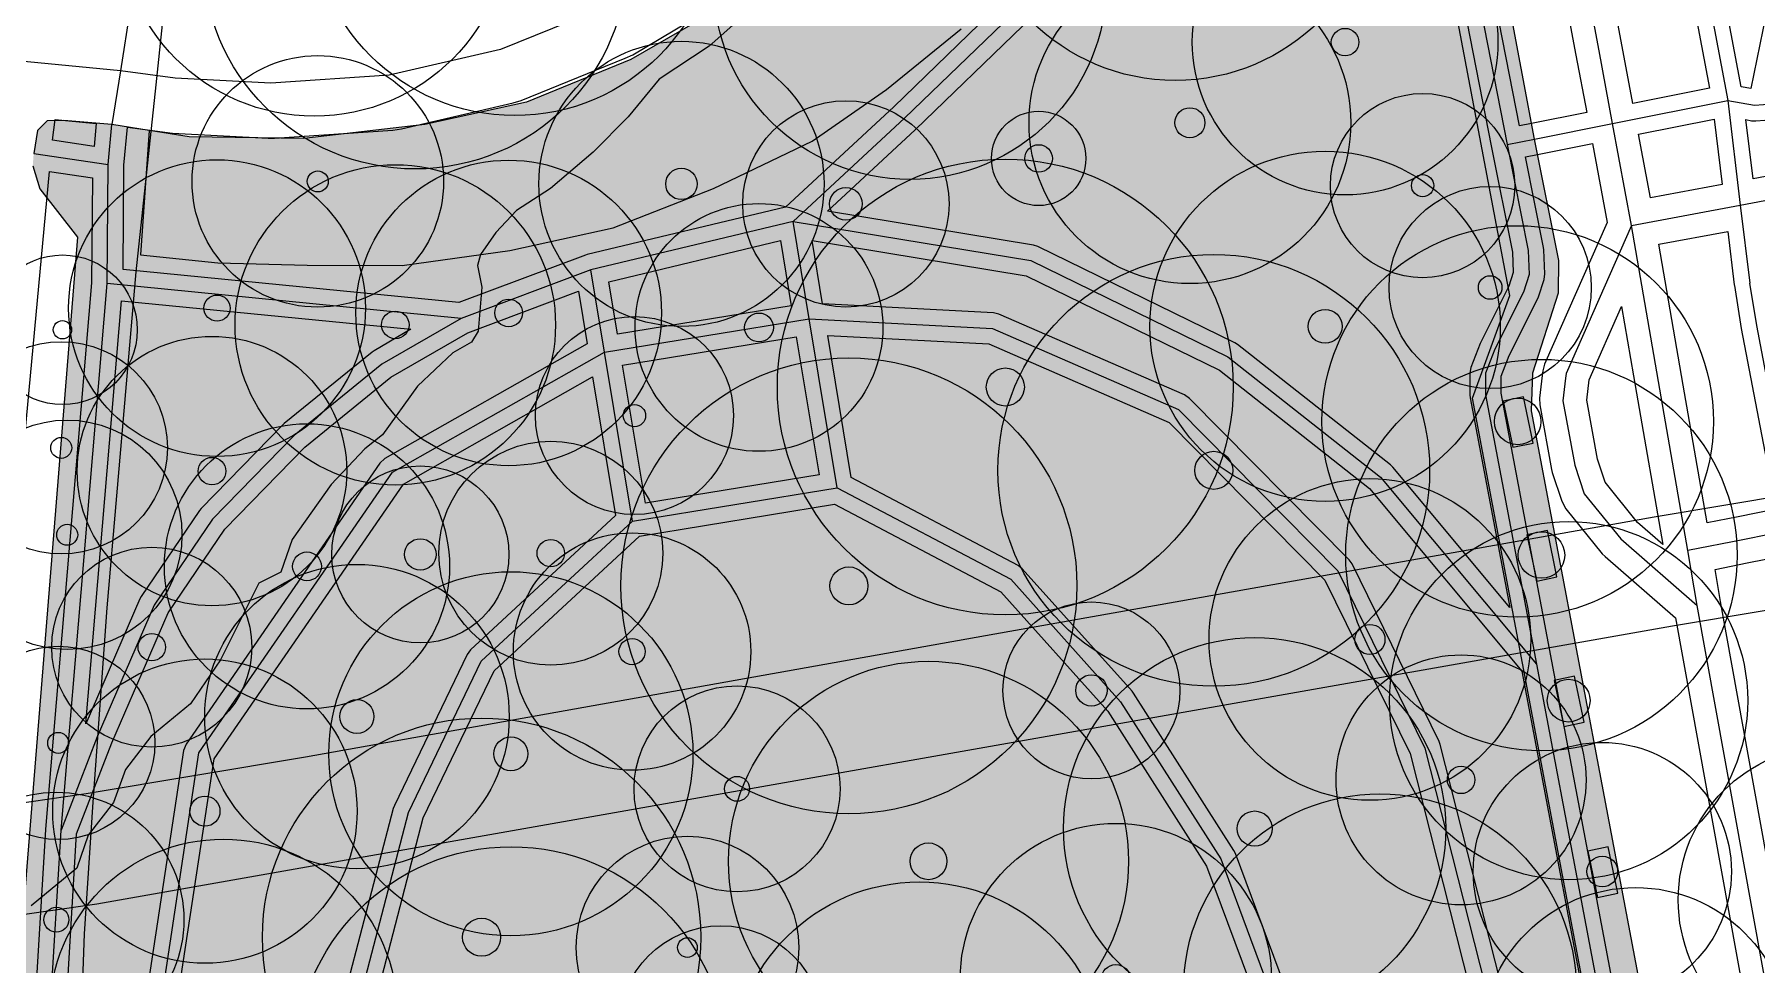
# Model space of a CAD drawing. Header units: metres. Extents: x -8 to 1190, y -11 to 1223.
# Drawn here: x 482.4 to 592, y 612.6 to 671.7 of the extents above; entities that cross this region are included whole.
import ezdxf

# ---------------------------------------------------------------- set-up
doc = ezdxf.new("R2010")
doc.units = ezdxf.units.M
doc.header["$MEASUREMENT"] = 0
for name, color, linetype, lineweight, true_color in [('TPX_CADASTRES', 7, 'CONTINUOUS', 0, 0x646464), ('TPX_CONTOUR_LINES_5M', 7, 'CONTINUOUS', 0, 0x969696), ('TPX_RAILWAYS_AXES', 7, 'CONTINUOUS', 0, 0x464646), ('TPX_ROADS_AXES', 7, 'CONTINUOUS', 0, 0x323232), ('TPX_ROADS_CONTOURS', 7, 'CONTINUOUS', 0, 0x646464), ('TPX_VEGETATION_GREEN_SPACES', 7, 'CONTINUOUS', 0, 0x58ba48), ('TPX_VEGETATION_GREEN_SPACES_HATCH', 7, 'CONTINUOUS', 0, 0x58ba48), ('TPX_VEGETATION_TREES_INDIVIDUAL', 7, 'CONTINUOUS', 0, 0x136734)]:
    doc.layers.add(name, color=color, linetype=linetype, lineweight=lineweight, true_color=true_color)

# ---------------------------------------------------------------- blocks, each defined once
blk = doc.blocks.new('TREETR009_CR099')
at = {"layer": 'TPX_VEGETATION_TREES_INDIVIDUAL'}
for radius in [9.9, 0.917]:
    blk.add_circle((0, 0, 0.04), radius, dxfattribs=at)
blk = doc.blocks.new('TREETR015_CR125')
at = {"layer": 'TPX_VEGETATION_TREES_INDIVIDUAL'}
for radius in [12.45, 1.48]:
    blk.add_circle((0, 0, 0.04), radius, dxfattribs=at)
blk = doc.blocks.new('TREETR005_CR065')
at = {"layer": 'TPX_VEGETATION_TREES_INDIVIDUAL'}
for radius in [6.5, 0.542]:
    blk.add_circle((0, 0, 0.04), radius, dxfattribs=at)
blk = doc.blocks.new('TREETR011_CR130')
at = {"layer": 'TPX_VEGETATION_TREES_INDIVIDUAL'}
for radius in [13, 1.08]:
    blk.add_circle((0, 0, 0.04), radius, dxfattribs=at)
blk = doc.blocks.new('TREETR007_CR073')
at = {"layer": 'TPX_VEGETATION_TREES_INDIVIDUAL'}
for radius in [7.3, 0.667]:
    blk.add_circle((0, 0, 0.04), radius, dxfattribs=at)
blk = doc.blocks.new('TREETR008_CR081')
at = {"layer": 'TPX_VEGETATION_TREES_INDIVIDUAL'}
for radius in [8.11, 0.792]:
    blk.add_circle((0, 0, 0.04), radius, dxfattribs=at)
blk = doc.blocks.new('TREETR010_CR082')
at = {"layer": 'TPX_VEGETATION_TREES_INDIVIDUAL'}
for radius in [8.21, 0.978]:
    blk.add_circle((0, 0, 0.04), radius, dxfattribs=at)
blk = doc.blocks.new('TREETR008_CR066')
at = {"layer": 'TPX_VEGETATION_TREES_INDIVIDUAL'}
for radius in [6.55, 0.792]:
    blk.add_circle((0, 0, 0.04), radius, dxfattribs=at)
blk = doc.blocks.new('TREETR009_CR064')
at = {"layer": 'TPX_VEGETATION_TREES_INDIVIDUAL'}
for radius in [6.36, 0.875]:
    blk.add_circle((0, 0, 0.04), radius, dxfattribs=at)
blk = doc.blocks.new('TREETR008_CR094')
at = {"layer": 'TPX_VEGETATION_TREES_INDIVIDUAL'}
for radius in [9.44, 0.833]:
    blk.add_circle((0, 0, 0.04), radius, dxfattribs=at)
blk = doc.blocks.new('TREETR011_CR116')
at = {"layer": 'TPX_VEGETATION_TREES_INDIVIDUAL'}
for radius in [11.58, 1.08]:
    blk.add_circle((0, 0, 0.04), radius, dxfattribs=at)
blk = doc.blocks.new('TREETR010_CR102')
at = {"layer": 'TPX_VEGETATION_TREES_INDIVIDUAL'}
for radius in [10.23, 0.958]:
    blk.add_circle((0, 0, 0.04), radius, dxfattribs=at)
blk = doc.blocks.new('TREETR010_CR097')
at = {"layer": 'TPX_VEGETATION_TREES_INDIVIDUAL'}
for radius in [9.68, 0.958]:
    blk.add_circle((0, 0, 0.04), radius, dxfattribs=at)
blk = doc.blocks.new('TREETR012_CR139')
at = {"layer": 'TPX_VEGETATION_TREES_INDIVIDUAL'}
for radius in [13.94, 1.21]:
    blk.add_circle((0, 0, 0.04), radius, dxfattribs=at)
blk = doc.blocks.new('TREETR006_CR071')
at = {"layer": 'TPX_VEGETATION_TREES_INDIVIDUAL'}
for radius in [7.08, 0.625]:
    blk.add_circle((0, 0, 0.04), radius, dxfattribs=at)
blk = doc.blocks.new('TREETR008_CR076')
at = {"layer": 'TPX_VEGETATION_TREES_INDIVIDUAL'}
for radius in [7.55, 0.833]:
    blk.add_circle((0, 0, 0.04), radius, dxfattribs=at)
blk = doc.blocks.new('TREETR014_CR114')
at = {"layer": 'TPX_VEGETATION_TREES_INDIVIDUAL'}
for radius in [11.39, 1.36]:
    blk.add_circle((0, 0, 0.04), radius, dxfattribs=at)
blk = doc.blocks.new('TREETR010_CR111')
at = {"layer": 'TPX_VEGETATION_TREES_INDIVIDUAL'}
for radius in [11.05, 1.04]:
    blk.add_circle((0, 0, 0.04), radius, dxfattribs=at)
blk = doc.blocks.new('TREETR015_CR130')
at = {"layer": 'TPX_VEGETATION_TREES_INDIVIDUAL'}
for radius in [12.98, 1.55]:
    blk.add_circle((0, 0, 0.04), radius, dxfattribs=at)
blk = doc.blocks.new('TREETR009_CR071')
at = {"layer": 'TPX_VEGETATION_TREES_INDIVIDUAL'}
for radius in [7.12, 0.875]:
    blk.add_circle((0, 0, 0.04), radius, dxfattribs=at)
blk = doc.blocks.new('TREETR006_CR048')
at = {"layer": 'TPX_VEGETATION_TREES_INDIVIDUAL'}
for radius in [4.76, 0.583]:
    blk.add_circle((0, 0, 0.04), radius, dxfattribs=at)
blk = doc.blocks.new('TREETR012_CR145')
at = {"layer": 'TPX_VEGETATION_TREES_INDIVIDUAL'}
for radius in [14.5, 1.21]:
    blk.add_circle((0, 0, 0.04), radius, dxfattribs=at)
blk = doc.blocks.new('TREETR007_CR059')
at = {"layer": 'TPX_VEGETATION_TREES_INDIVIDUAL'}
for radius in [5.86, 0.708]:
    blk.add_circle((0, 0, 0.04), radius, dxfattribs=at)
blk = doc.blocks.new('TREETR009_CR097')
at = {"layer": 'TPX_VEGETATION_TREES_INDIVIDUAL'}
for radius in [9.72, 0.875]:
    blk.add_circle((0, 0, 0.04), radius, dxfattribs=at)
blk = doc.blocks.new('TREETR008_CR064')
at = {"layer": 'TPX_VEGETATION_TREES_INDIVIDUAL'}
for radius in [6.43, 0.75]:
    blk.add_circle((0, 0, 0.04), radius, dxfattribs=at)
blk = doc.blocks.new('TREETR012_CR127')
at = {"layer": 'TPX_VEGETATION_TREES_INDIVIDUAL'}
for radius in [12.72, 1.17]:
    blk.add_circle((0, 0, 0.04), radius, dxfattribs=at)
blk = doc.blocks.new('TREETR010_CR056')
at = {"layer": 'TPX_VEGETATION_TREES_INDIVIDUAL'}
for radius in [5.63, 1]:
    blk.add_circle((0, 0, 0.04), radius, dxfattribs=at)
blk = doc.blocks.new('TREETR010_CR066')
at = {"layer": 'TPX_VEGETATION_TREES_INDIVIDUAL'}
for radius in [6.56, 1.04]:
    blk.add_circle((0, 0, 0.04), radius, dxfattribs=at)
blk = doc.blocks.new('TREETR007_CR080')
at = {"layer": 'TPX_VEGETATION_TREES_INDIVIDUAL'}
for radius in [8, 0.667]:
    blk.add_circle((0, 0, 0.04), radius, dxfattribs=at)
blk = doc.blocks.new('TREETR009_CR079')
at = {"layer": 'TPX_VEGETATION_TREES_INDIVIDUAL'}
for radius in [7.88, 0.917]:
    blk.add_circle((0, 0, 0.04), radius, dxfattribs=at)
blk = doc.blocks.new('TREETR007_CR063')
at = {"layer": 'TPX_VEGETATION_TREES_INDIVIDUAL'}
for radius in [6.3, 0.708]:
    blk.add_circle((0, 0, 0.04), radius, dxfattribs=at)
blk = doc.blocks.new('TREETR012_CR098')
at = {"layer": 'TPX_VEGETATION_TREES_INDIVIDUAL'}
for radius in [9.8, 1.17]:
    blk.add_circle((0, 0, 0.04), radius, dxfattribs=at)
blk = doc.blocks.new('TREETR012_CR137')
at = {"layer": 'TPX_VEGETATION_TREES_INDIVIDUAL'}
for radius in [13.73, 1.21]:
    blk.add_circle((0, 0, 0.04), radius, dxfattribs=at)
blk = doc.blocks.new('TREETR010_CR091')
at = {"layer": 'TPX_VEGETATION_TREES_INDIVIDUAL'}
for radius in [9.07, 1]:
    blk.add_circle((0, 0, 0.04), radius, dxfattribs=at)
blk = doc.blocks.new('TREETR011_CR111')
at = {"layer": 'TPX_VEGETATION_TREES_INDIVIDUAL'}
for radius in [11.14, 1.08]:
    blk.add_circle((0, 0, 0.04), radius, dxfattribs=at)
blk = doc.blocks.new('TREETR009_CR080')
at = {"layer": 'TPX_VEGETATION_TREES_INDIVIDUAL'}
for radius in [7.95, 0.875]:
    blk.add_circle((0, 0, 0.04), radius, dxfattribs=at)
blk = doc.blocks.new('TREETR010_CR125')
at = {"layer": 'TPX_VEGETATION_TREES_INDIVIDUAL'}
for radius in [12.5, 1.04]:
    blk.add_circle((0, 0, 0.04), radius, dxfattribs=at)
blk = doc.blocks.new('TREETR016_CR135')
at = {"layer": 'TPX_VEGETATION_TREES_INDIVIDUAL'}
for radius in [13.51, 1.61]:
    blk.add_circle((0, 0, 0.04), radius, dxfattribs=at)
blk = doc.blocks.new('TREETR009_CR030')
at = {"layer": 'TPX_VEGETATION_TREES_INDIVIDUAL'}
for radius in [3, 0.875]:
    blk.add_circle((0, 0, 0.04), radius, dxfattribs=at)
blk = doc.blocks.new('TREETR007_CR062')
at = {"layer": 'TPX_VEGETATION_TREES_INDIVIDUAL'}
for radius in [6.15, 0.667]:
    blk.add_circle((0, 0, 0.04), radius, dxfattribs=at)
blk = doc.blocks.new('TREETR011_CR097')
at = {"layer": 'TPX_VEGETATION_TREES_INDIVIDUAL'}
for radius in [9.68, 1.08]:
    blk.add_circle((0, 0, 0.04), radius, dxfattribs=at)
blk = doc.blocks.new('TREETR009_CR086')
at = {"layer": 'TPX_VEGETATION_TREES_INDIVIDUAL'}
for radius in [8.57, 0.875]:
    blk.add_circle((0, 0, 0.04), radius, dxfattribs=at)
blk = doc.blocks.new('TREETR007_CR068')
at = {"layer": 'TPX_VEGETATION_TREES_INDIVIDUAL'}
for radius in [6.75, 0.667]:
    blk.add_circle((0, 0, 0.04), radius, dxfattribs=at)
blk = doc.blocks.new('TREETR011_CR122')
at = {"layer": 'TPX_VEGETATION_TREES_INDIVIDUAL'}
for radius in [12.15, 1.12]:
    blk.add_circle((0, 0, 0.04), radius, dxfattribs=at)
blk = doc.blocks.new('TREETR009_CR091')
at = {"layer": 'TPX_VEGETATION_TREES_INDIVIDUAL'}
for radius in [9.07, 0.917]:
    blk.add_circle((0, 0, 0.04), radius, dxfattribs=at)
blk = doc.blocks.new('TREETR010_CR119')
at = {"layer": 'TPX_VEGETATION_TREES_INDIVIDUAL'}
for radius in [11.93, 1.04]:
    blk.add_circle((0, 0, 0.04), radius, dxfattribs=at)
blk = doc.blocks.new('TREETR009_CR102')
at = {"layer": 'TPX_VEGETATION_TREES_INDIVIDUAL'}
for radius in [10.19, 0.875]:
    blk.add_circle((0, 0, 0.04), radius, dxfattribs=at)

msp = doc.modelspace()

# ---------------------------------------------------------------- hatches: boundary and pattern name
at = {"layer": 'TPX_VEGETATION_GREEN_SPACES_HATCH'}
for points in [[(485.17, 658.84), (480.98, 606.95), (485.17, 598.36), (487.72, 560.65), (493.86, 524.32), (498.04, 499.55), (528.2, 368.53), (531.2, 359.16), (533.69, 352.08), (538.49, 339.66), (542.12, 330.65), (546.85, 319.78), (550.39, 311.66), (553.18, 305.84), (553.53, 304.53), (553.62, 302.01), (553.86, 300.57), (556.09, 296.51), (556.98, 295.06), (558.35, 293.79), (560.24, 292.98), (561.84, 292.86), (563.77, 293.23), (629.44, 305.32), (630.79, 305.1), (633.02, 304.29), (634.16, 304.2), (637.28, 304.84), (641.85, 305.76), (641.28, 308.94), (640.79, 311.71), (640.14, 315.32), (638.41, 325.71), (627.56, 383.88), (627.18, 385.87), (577.65, 647.8), (577.74, 650.22), (579.37, 655.3), (579.39, 657.35), (577.83, 665.08), (569.48, 709.59), (560.89, 753.36), (558.08, 754.88), (556.95, 755.5), (556.36, 755.81), (540.32, 763.57), (542.61, 759.35), (546.75, 750.96), (549.63, 742.69), (551.15, 735.13), (551.95, 725.3), (551.37, 716.46), (550.27, 708.82), (548.19, 701.59), (545.58, 694.73), (541.15, 686.8), (534.65, 679.93), (527.54, 674.31), (520.37, 670.14), (513.72, 667.44), (507.25, 666.01), (499.57, 665.12), (492.26, 665.23), (489.73, 665.63), (487.35, 666), (484.3, 666.26), (483.24, 666.25), (482.62, 665.63), (482.38, 664.17), (482.32, 663.39), (482.78, 661.92), (485.17, 658.84)], [(489.73, 665.63), (489.18, 657.71), (494.09, 657.22), (499.77, 657.06), (505.81, 657.05), (512.67, 657.99), (519.23, 659.43), (525.61, 661.93), (531.89, 664.94), (536.63, 668.24), (541.38, 672.09), (546.24, 677.12), (550.66, 682.58), (553.94, 687.85), (557.16, 693.89), (559.58, 699.61), (561.29, 705.65), (562.86, 712.15), (563.33, 718.87), (563.35, 723.35), (556.95, 755.5), (556.36, 755.81), (540.32, 763.57), (542.61, 759.35), (546.75, 750.96), (549.63, 742.69), (551.15, 735.13), (551.95, 725.3), (551.37, 716.46), (550.27, 708.82), (548.19, 701.59), (545.58, 694.73), (541.15, 686.8), (534.65, 679.93), (527.54, 674.31), (520.37, 670.14), (513.72, 667.44), (507.25, 666.01), (499.57, 665.12), (492.26, 665.23), (489.73, 665.63)], [(577.14, 648.69), (575.85, 648.41), (576.46, 645.48), (577.75, 645.74), (577.14, 648.69)], [(578.66, 640.18), (577.36, 639.91), (577.98, 636.97), (579.26, 637.24), (578.66, 640.18)], [(580.38, 630.92), (579.09, 630.65), (579.7, 627.71), (580.99, 627.98), (580.38, 630.92)], [(582.53, 620.05), (581.23, 619.78), (581.85, 616.84), (583.13, 617.11), (582.53, 620.05)]]:
    msp.add_hatch(color=256, dxfattribs=at).paths.add_polyline_path(points)

# ---------------------------------------------------------------- linework, layer by layer
at = {"layer": 'TPX_CADASTRES', "elevation": 0.02}
for points in [[(636.09, 318.99), (573.89, 648.6), (576.26, 655.14), (566.01, 709.31), (564.22, 718.76), (552.2, 782.28)], [(506.05, 772.15), (504.92, 771.32), (503.78, 770.07), (502.81, 768.64), (501.99, 767.16), (501.45, 765.94), (500.89, 763.37), (497.34, 732.18), (496.17, 721.88), (494.68, 708.85), (493.29, 696.35), (491.64, 682.69), (490.15, 668.54), (488.88, 656.64), (487.04, 635.27), (486.14, 622.91), (485.6, 614.52), (485.03, 599.1)]]:
    msp.add_lwpolyline(points, dxfattribs=at)
at = {"layer": 'TPX_CONTOUR_LINES_5M', "elevation": 0.05}
msp.add_lwpolyline([(530.26, 675.38), (525.35, 670.99), (522.16, 668.9), (520.2, 666.5), (517.97, 664.25), (515.25, 661.93), (513.09, 660.54), (511.78, 659.14), (510.8, 657.75), (510.61, 657.05), (510.88, 655.66), (510.65, 652.87), (510.23, 652.17), (509.03, 651.48), (506.79, 649.36), (504.56, 646.27), (503.44, 645.38), (501.31, 643.11), (498.81, 639.62), (498.09, 637.53), (496.7, 636.83), (494.27, 631.95), (492.35, 629.16), (489.83, 627.07), (488.21, 624.98), (487.45, 622.89), (485.85, 620.8), (485.13, 618.71), (482.21, 616.3)], dxfattribs=at)
at = {"layer": 'TPX_RAILWAYS_AXES', "elevation": 0.03}
for points in [[(801.65, 602.4), (776.79, 621.19), (749.36, 635.86), (720.04, 646.06), (689.53, 651.53), (658.58, 652.14), (627.95, 647.88), (607.35, 644.7), (585.44, 641.04), (543.52, 633.59), (499.67, 625.76), (485.72, 623.44), (472.87, 621.57), (458.89, 619.74), (390.67, 613.53), (384.34, 613.12), (375.24, 612.66), (361.21, 612.54), (345.75, 613.28), (327.62, 614.48), (115.91, 640.81), (20.84, 652.81), (0, 656.19)], [(0, 650.09), (20.04, 646.84), (115.21, 634.82), (326.88, 607.72), (345, 606.29), (360.6, 605.54), (374.77, 605.64), (384.03, 606.1), (390.56, 606.48), (459.01, 612.7), (473.24, 614.54), (486.39, 616.43), (586.62, 634.12), (609.17, 637.9), (629.54, 641.04), (659.27, 645.27), (689.31, 644.81), (718.96, 639.66), (747.48, 629.94), (774.21, 615.9), (798.51, 597.87)]]:
    msp.add_lwpolyline(points, dxfattribs=at)
at = {"layer": 'TPX_ROADS_AXES', "elevation": 0.03}
for points in [[(584.01, 659.59), (582.81, 666.08), (581.95, 670.69), (573, 718.26), (566.95, 750.08), (565.68, 756.94), (560.58, 784.28), (560.08, 786.78), (558.76, 793.75)], [(552.13, 785.2), (554.69, 772.14), (558.08, 754.88), (565.81, 717.22), (576.09, 664.74), (577.43, 657.99), (577.49, 656.47), (577.14, 655.35), (575.32, 651.72), (574.72, 650.2), (574.72, 648.82), (577.97, 631.68), (588.76, 574.58), (596.02, 536.38), (610.82, 457.67)], [(512.61, 777.48), (509.56, 776.9), (506.6, 776.08), (504.13, 774.92), (501.93, 772.83), (500.07, 770.56), (498.91, 767.49), (498.48, 764.41), (492.44, 705.74), (491.53, 699.06), (490.91, 694.16), (488.78, 676.02), (488.52, 673.37), (487.89, 669.43), (487.35, 666)], [(579.55, 724.25), (580.36, 719.67), (581.35, 714.08), (590.13, 667.54)], [(565.81, 717.22), (564.9, 711.67), (562.74, 703.71), (560.53, 697.75), (557.62, 691.6), (554.32, 685.58), (550.1, 679.13), (544.61, 673), (537.77, 666.41), (530.68, 659.84), (517.82, 656.77), (509.56, 653.67), (504.53, 650.76), (498.95, 646.22), (493.76, 640.9), (490.05, 635.43), (486.42, 627.06), (484.12, 621.11)], [(545.44, 705.83), (543.43, 700.31), (541.02, 694.7), (537.67, 689.46), (533.97, 684.79), (529.54, 680.84), (524.83, 677.11), (518.69, 673.46), (512.08, 670.79), (504.99, 669.14), (497.47, 668.64), (491.38, 668.95), (487.89, 669.43), (480.67, 670.13)], [(590.13, 667.54), (591.83, 667.24), (592.41, 667.28), (594.08, 667.42), (617.97, 672.1), (619.43, 672.81), (620.52, 674.24)], [(584.01, 659.59), (590.93, 660.88), (638.46, 669.86), (643.93, 670.56), (649.02, 670.6), (653.01, 669.79), (657.52, 668.51), (661.71, 666.52), (664.88, 664.23), (667.71, 661.69), (670.23, 658.61), (671.91, 655.29), (673, 652.3), (674.08, 648.57), (679.12, 621.99), (697.87, 521.49), (698.84, 517.41), (699.98, 513.65), (701.28, 510.29), (702.73, 506.98), (705.6, 501.25), (710.37, 502.17)], [(576.09, 664.74), (577.83, 665.08), (582.81, 666.08), (590.13, 667.54)], [(590.13, 667.54), (590.93, 660.88), (591.54, 655.92)], [(487.06, 655.89), (487.12, 663.47), (487.35, 666)], [(482.38, 664.17), (487.12, 663.47)], [(533.48, 642.9), (531.7, 653.65), (530.68, 659.84)], [(530.68, 659.84), (545.81, 657.35), (558.33, 651.23), (568.05, 643.58), (577.97, 631.68)], [(584.01, 659.59), (579.85, 650.16), (579.82, 649.87), (579.65, 648.44)], [(588.19, 635.41), (587.6, 638.9), (585.81, 649.18), (584.01, 659.59)], [(520.46, 640.77), (518.68, 651.53), (517.82, 656.77)], [(482.97, 601.83), (484.12, 621.11), (487.06, 655.89)], [(509.56, 653.67), (487.06, 655.89)], [(613.27, 541.01), (604.57, 586.99), (603.48, 592.72), (603.01, 595.19), (596.62, 628.76), (594.44, 640.26), (591.97, 653.22), (591.54, 655.92)], [(490.06, 607.32), (492.89, 626.03), (505.21, 643.9), (518.68, 651.53), (531.7, 653.65), (543.37, 653.03), (555.19, 647.89), (565.34, 637.62), (570.87, 626.33), (574.7, 611.22), (581.72, 573.06), (588.79, 534.92), (601.57, 464.61), (599.92, 455.1), (598.3, 445.68), (607.24, 398.92), (603.39, 387.91), (594.56, 378.82)], [(579.65, 648.44), (580.4, 644.34), (581, 642.52), (583.32, 639.65), (588.19, 635.41)], [(502.71, 599.66), (503.23, 610.78), (506.22, 622.25), (510.84, 631.86), (520.46, 640.77), (533.48, 642.9), (544.52, 637.08), (551.5, 629.29), (557.88, 619.29), (559.77, 614.2), (562.02, 608.17), (563.94, 597.97), (564.34, 588.93), (562.76, 577.4), (559.95, 568.89), (555.8, 562.24), (551.72, 557.36), (546.56, 554.41)], [(603.75, 642.1), (601.63, 641.68), (599.08, 641.18), (595.95, 640.56), (594.44, 640.26), (591.08, 639.59), (587.6, 638.9)], [(637.82, 365), (633.86, 383.85), (633.26, 386.89), (632.65, 389.89), (598.83, 576.68), (588.19, 635.41)]]:
    msp.add_lwpolyline(points, dxfattribs=at)
at = {"layer": 'TPX_ROADS_CONTOURS', "elevation": 0.03}
for points in [[(558.71, 756.85), (564.78, 753.55), (565.48, 749.8), (571.53, 717.98), (580.47, 670.42), (581.16, 666.77), (577.64, 666.07), (576.88, 665.92), (566.79, 717.41), (559.06, 755.08)], [(574.75, 717.07), (579.64, 718.01), (580.37, 713.9), (588.96, 668.32), (584.1, 667.35), (583.42, 670.97)], [(483.58, 665.01), (483.74, 666.32), (486.35, 666.07), (486.22, 664.62)], [(584.46, 665.39), (589.27, 666.34), (589.77, 662.19), (585.21, 661.34)], [(479.02, 607.61), (479.24, 615.71), (479.67, 623.34), (483.38, 663.02), (486.11, 662.61), (486.06, 655.93), (483.12, 621.19), (483.12, 621.17), (481.97, 601.89), (481.97, 601.77), (483.42, 577.59), (483.42, 577.56), (485.25, 555.71), (483.03, 555.37), (480.26, 579.78), (479.79, 587.12), (479.1, 597.77)], [(518.96, 656.01), (529.87, 658.62), (530.55, 654.48), (519.51, 652.67)], [(531.89, 658.63), (545.5, 656.39), (557.8, 650.38), (567.35, 642.86), (577.03, 631.24), (587.51, 575.85), (587, 575.75), (582.42, 574.75), (575.68, 611.4), (575.67, 611.46), (571.84, 626.58), (571.77, 626.77), (566.24, 638.06), (566.05, 638.32), (555.9, 648.59), (555.58, 648.81), (543.77, 653.95), (543.43, 654.03), (532.56, 654.61)], [(585.74, 658.39), (590.13, 659.2), (590.54, 655.8), (590.55, 655.77), (590.98, 653.03), (593.18, 641.54), (590.79, 641.06), (588.82, 640.67), (587.29, 649.43)], [(483.97, 601.83), (485.11, 620.89), (487.35, 626.68), (490.93, 634.95), (494.54, 640.26), (499.62, 645.48), (505.1, 649.93), (509.99, 652.76), (517.03, 655.4), (517.58, 652.05), (504.72, 644.77), (504.39, 644.46), (492.07, 626.6), (491.9, 626.18), (489.07, 607.47), (489.06, 607.31), (489.23, 592.72), (489.23, 592.66), (492.01, 556.71), (487.23, 556), (485.41, 577.72)], [(485.69, 627.89), (487.97, 654.79), (506.37, 652.98), (504.03, 651.62), (503.9, 651.53), (498.31, 646.99), (498.23, 646.91), (493.04, 641.59), (492.93, 641.46), (489.22, 635.99), (489.13, 635.83)], [(581.16, 648.48), (581.31, 649.77), (583.37, 654.44), (584.33, 648.92), (586.01, 639.3), (584.4, 640.69), (582.34, 643.25), (581.85, 644.72)], [(519.83, 650.7), (530.88, 652.51), (532.33, 643.72), (521.29, 641.92)], [(532.89, 652.59), (543.14, 652.05), (554.61, 647.05), (564.51, 637.03), (569.92, 625.99), (573.72, 611), (580.48, 574.25), (578.5, 573.65), (578.22, 573.53), (575.8, 572.21), (565.32, 589.24), (564.94, 598.01), (564.92, 598.15), (563, 608.35), (562.96, 608.52), (558.81, 619.64), (558.72, 619.82), (552.34, 629.83), (552.24, 629.96), (545.26, 637.75), (544.99, 637.96), (534.38, 643.55)], [(491.06, 607.25), (493.85, 625.65), (505.9, 643.14), (517.93, 649.95), (519.39, 641.14), (510.16, 632.6), (509.94, 632.3), (505.32, 622.68), (505.25, 622.5), (502.26, 611.04), (502.23, 610.83), (501.71, 599.71), (501.71, 599.58), (502.31, 592.26), (502.75, 586.91), (502.75, 586.85), (503.99, 578.43), (499.58, 563.81), (499.54, 563.6), (499.07, 557.77), (494, 557.01), (491.23, 592.78)], [(589.33, 637.71), (591.37, 638.12), (593.74, 638.59), (595.63, 628.57), (602.5, 592.54), (603.59, 586.8), (612.29, 540.82), (615.51, 524.35), (626.33, 467.41), (641.18, 389.27), (638.95, 388.85), (634.54, 388.11), (634.12, 390.18), (600.3, 576.94), (589.67, 635.67)]]:
    msp.add_lwpolyline(points, close=True, dxfattribs=at)
for points in [[(593.51, 677.66), (591.6, 668.29), (590.99, 668.4), (582.33, 714.26), (581.6, 718.39), (588.36, 719.71), (598.95, 721.82)], [(565.9, 711.57), (575.11, 664.55), (576.44, 657.88), (576.49, 656.6), (576.21, 655.73), (574.42, 652.17), (574.39, 652.08), (573.79, 650.56), (573.72, 650.2), (573.72, 648.82), (573.74, 648.63), (576.27, 635.28), (568.82, 644.22), (568.67, 644.37), (558.95, 652.02), (558.77, 652.13), (546.25, 658.25), (545.97, 658.34), (532.86, 660.5), (538.45, 665.67), (545.3, 672.28)], [(543.88, 673.7), (537.09, 667.14), (530.19, 660.76), (517.59, 657.74), (517.47, 657.7), (509.43, 654.69), (488.06, 656.79), (488.12, 663.42), (488.34, 665.84), (490.9, 665.49), (491.2, 665.46), (497.29, 665.15), (497.7, 665.15), (505.22, 665.64), (505.78, 665.73), (512.87, 667.38), (513.39, 667.54), (520.01, 670.22), (520.48, 670.45), (526.61, 674.1)], [(638.18, 671.33), (591.74, 662.56), (591.29, 666.32), (591.65, 666.25), (591.91, 666.24), (592.49, 666.28)], [(589.46, 576.26), (578.95, 631.86), (575.72, 648.91), (575.72, 650.01), (576.23, 651.31), (578.03, 654.9), (578.09, 655.04), (578.45, 656.16), (578.49, 656.51), (578.43, 658.03), (578.42, 658.19), (577.27, 663.96), (578.02, 664.1), (581.52, 664.8), (582.45, 659.77), (578.48, 650.77), (578.36, 650.33), (578.33, 650.04), (578.16, 648.61), (578.17, 648.17), (578.92, 644.07), (578.97, 643.87), (579.57, 642.05), (579.83, 641.57), (582.15, 638.7), (582.34, 638.52), (586.81, 634.63), (597.09, 577.85)], [(504.22, 610.63), (507.16, 621.9), (511.66, 631.26), (520.92, 639.83), (533.31, 641.86), (543.89, 636.28), (550.7, 628.68), (556.98, 618.84), (561.05, 607.9)]]:
    msp.add_lwpolyline(points, dxfattribs=at)
at = {"layer": 'TPX_VEGETATION_GREEN_SPACES', "elevation": 0}
for points in [[(627.18, 385.87), (577.65, 647.8), (577.74, 650.22), (579.37, 655.3), (579.39, 657.35), (577.83, 665.08), (569.48, 709.59)], [(527.54, 674.31), (520.37, 670.14), (513.72, 667.44), (507.25, 666.01), (499.57, 665.12), (492.26, 665.23), (489.73, 665.63), (487.35, 666), (484.3, 666.26), (483.24, 666.25), (482.62, 665.63), (482.38, 664.17)], [(527.54, 674.31), (520.37, 670.14), (513.72, 667.44), (507.25, 666.01), (499.57, 665.12), (492.26, 665.23), (489.73, 665.63), (489.18, 657.71), (494.09, 657.22), (499.77, 657.06), (505.81, 657.05), (512.67, 657.99), (519.23, 659.43), (525.61, 661.93), (531.89, 664.94), (536.63, 668.24), (541.38, 672.09)], [(482.32, 663.39), (482.78, 661.92), (485.17, 658.84), (480.98, 606.95), (485.17, 598.36), (487.72, 560.65), (493.86, 524.32), (498.04, 499.55), (528.2, 368.53), (531.2, 359.16), (533.69, 352.08), (538.49, 339.66), (542.12, 330.65), (546.85, 319.78), (550.39, 311.66), (553.18, 305.84), (553.53, 304.53), (553.62, 302.01), (553.86, 300.57), (556.09, 296.51)]]:
    msp.add_lwpolyline(points, dxfattribs=at)
for points in [[(577.14, 648.69), (575.85, 648.41), (576.46, 645.48), (577.75, 645.74)], [(578.66, 640.18), (577.36, 639.91), (577.98, 636.97), (579.26, 637.24)], [(580.38, 630.92), (579.09, 630.65), (579.7, 627.71), (580.99, 627.98)], [(582.53, 620.05), (581.23, 619.78), (581.85, 616.84), (583.13, 617.11)]]:
    msp.add_lwpolyline(points, close=True, dxfattribs=at)

# ---------------------------------------------------------------- block references
at = {"layer": 'TPX_VEGETATION_TREES_INDIVIDUAL'}
for name, p in [('TREETR011_CR130', (554.99, 681.81, 0.04)), ('TREETR015_CR130', (512.98, 679.56, 0.04)), ('TREETR015_CR125', (500.23, 678.99, 0.04)), ('TREETR016_CR135', (506.65, 676.69, 0.04)), ('TREETR010_CR125', (538.12, 675.02, 0.04)), ('TREETR009_CR097', (565.79, 671.25, 0.04)), ('TREETR010_CR102', (555.92, 666.12, 0.04)), ('TREETR007_CR080', (500.45, 662.39, 0.04)), ('TREETR010_CR091', (523.58, 662.23, 0.04)), ('TREETR010_CR066', (534.04, 660.96, 0.04)), ('TREETR007_CR059', (570.72, 662.12, 0.04)), ('TREETR009_CR030', (546.3, 663.85, 0.04)), ('TREETR012_CR145', (544.18, 649.31, 0.04)), ('TREETR011_CR111', (564.52, 653.17, 0.04)), ('TREETR008_CR094', (494.04, 654.33, 0.04)), ('TREETR009_CR102', (505.38, 653.26, 0.04)), ('TREETR009_CR097', (512.59, 654.02, 0.04)), ('TREETR008_CR064', (575.02, 655.64, 0.04)), ('TREETR009_CR079', (528.51, 653.1, 0.04)), ('TREETR015_CR125', (576.77, 647.12, 0.04)), ('TREETR006_CR048', (484.21, 652.95, 0.04)), ('TREETR012_CR137', (557.44, 644.01, 0.04)), ('TREETR007_CR063', (520.59, 647.49, 0.04)), ('TREETR007_CR068', (484.13, 645.44, 0.04)), ('TREETR009_CR086', (493.72, 643.96, 0.04)), ('TREETR012_CR145', (534.23, 636.66, 0.04)), ('TREETR015_CR125', (578.28, 638.62, 0.04)), ('TREETR007_CR073', (484.51, 639.91, 0.04)), ('TREETR009_CR091', (499.76, 637.9, 0.04)), ('TREETR009_CR071', (515.27, 638.74, 0.04)), ('TREETR010_CR056', (506.97, 638.66, 0.04)), ('TREETR010_CR102', (567.37, 633.25, 0.04)), ('TREETR008_CR076', (520.44, 632.48, 0.04)), ('TREETR014_CR114', (580.01, 629.36, 0.04)), ('TREETR009_CR064', (489.89, 632.76, 0.04)), ('TREETR011_CR097', (502.94, 628.35, 0.04)), ('TREETR011_CR116', (512.73, 625.98, 0.04)), ('TREETR010_CR056', (549.66, 630.01, 0.04)), ('TREETR011_CR122', (560.04, 621.22, 0.04)), ('TREETR007_CR062', (483.94, 626.67, 0.04)), ('TREETR009_CR080', (573.17, 624.32, 0.04)), ('TREETR010_CR097', (493.27, 622.33, 0.04)), ('TREETR012_CR127', (539.29, 619.14, 0.04)), ('TREETR008_CR066', (527.12, 623.75, 0.04)), ('TREETR012_CR139', (510.87, 614.31, 0.04)), ('TREETR010_CR082', (582.15, 618.49, 0.04)), ('TREETR012_CR098', (596.78, 616.69, 0.04)), ('TREETR008_CR081', (483.82, 615.42, 0.04)), ('TREETR010_CR125', (568.01, 610.93, 0.04)), ('TREETR009_CR099', (551.21, 611.65, 0.04)), ('TREETR010_CR111', (494.45, 609.5, 0.04)), ('TREETR012_CR137', (512.75, 606.33, 0.04)), ('TREETR006_CR071', (523.96, 613.65, 0.04)), ('TREETR010_CR119', (538.72, 605.9, 0.04)), ('TREETR012_CR098', (584.27, 607.67, 0.04)), ('TREETR005_CR065', (526.09, 608.54, 0.04))]:
    msp.add_blockref(name, p, dxfattribs=at)

doc.saveas('drawing.dxf')
